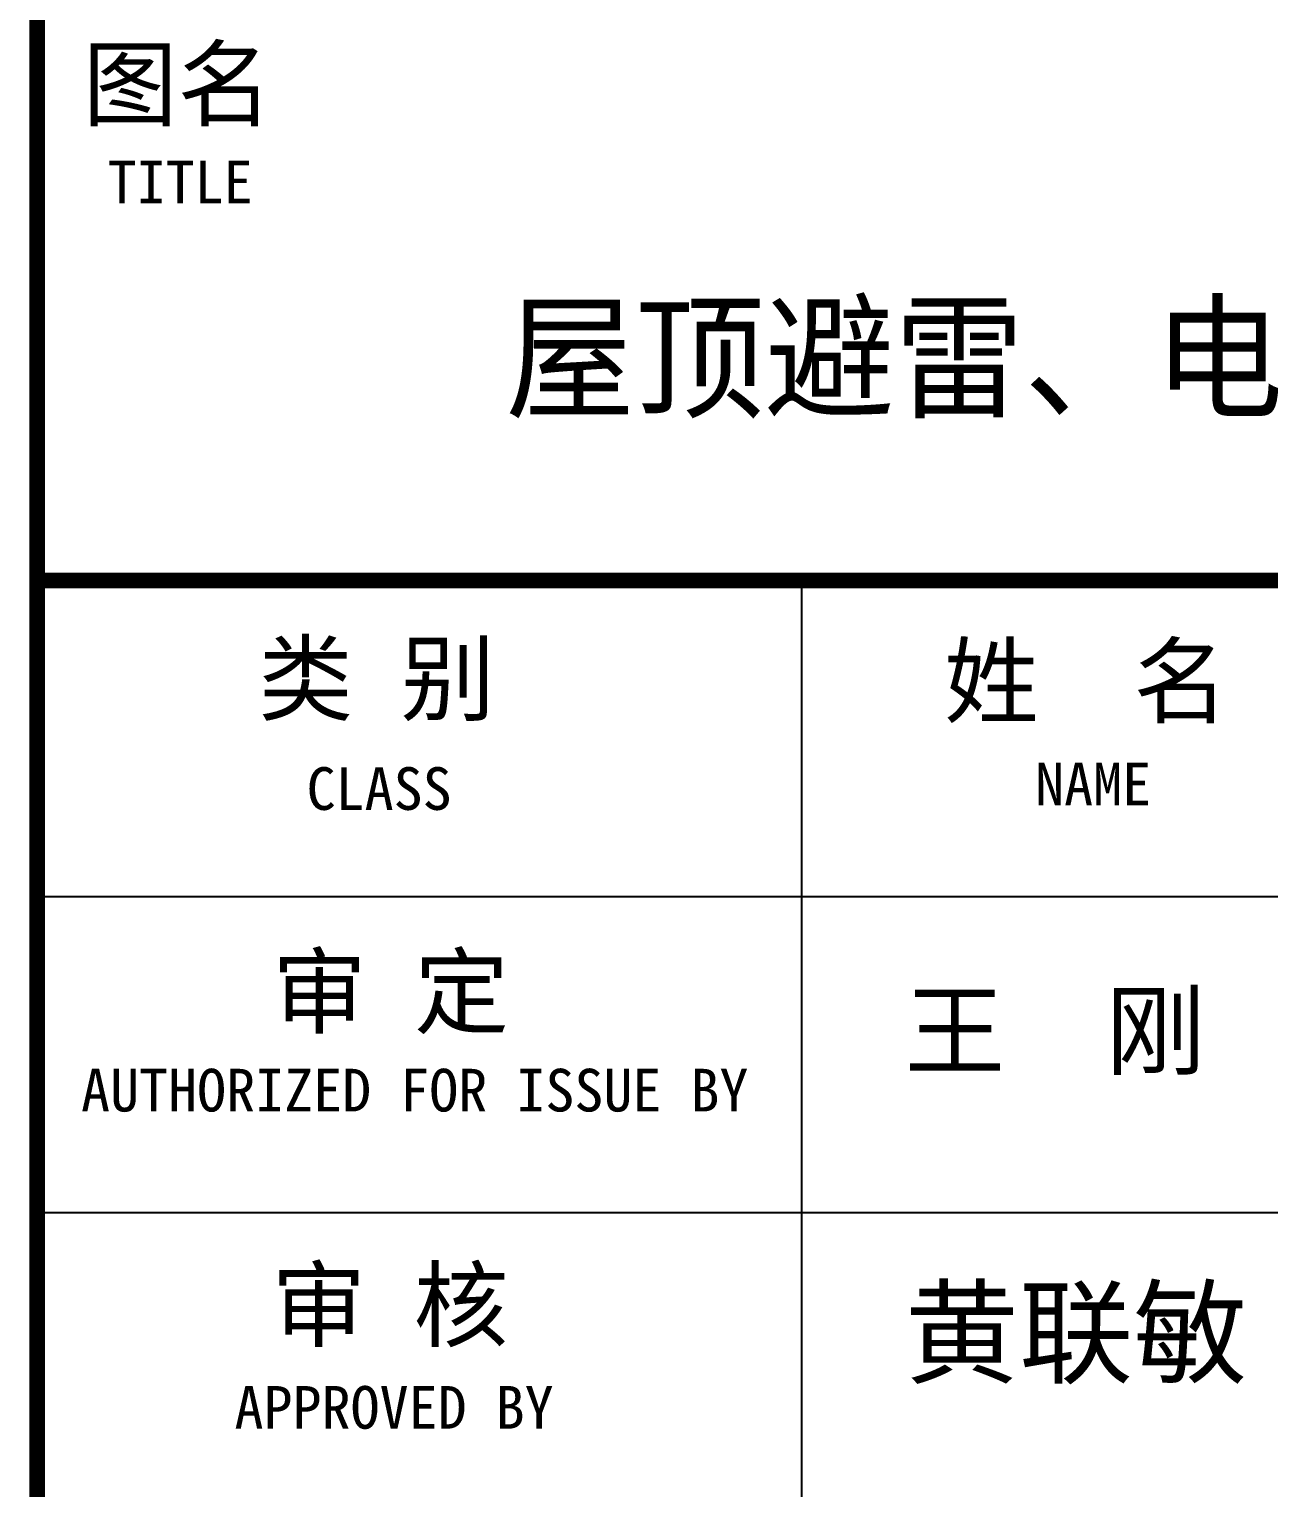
# Model space of a CAD drawing. Extents: x 343352 to 432452, y 769729 to 1078684.
# Drawn here: x 396121 to 399456, y 1006117 to 1010040 of the extents above; entities that cross this region are included whole.
import ezdxf

# ---------------------------------------------------------------- set-up
doc = ezdxf.new("R2010")
doc.units = 0
doc.header["$LTSCALE"] = 1000
doc.header["$MEASUREMENT"] = 0
for name, color, linetype in [('46', 7, 'Continuous'), ('PUB_TEXT', 7, 'Continuous'), ('PUB_TITLE', 4, 'Continuous')]:
    doc.layers.add(name, color=color, linetype=linetype)
doc.styles.add('-黑体', font='msyh.ttf', dxfattribs={"width": 0.8})
doc.styles.add('TQ', font='')
doc.styles.get('TQ').set_extended_font_data('SimSun')

msp = doc.modelspace()

# ---------------------------------------------------------------- linework, layer by layer
at = {"layer": 'PUB_TITLE'}
for p, q in [((398199.5, 1002607.1), (398199.5, 1008557.1)), ((396142.5, 1007707.1), (401752.5, 1007707.1)), ((396142.5, 1006857.1), (401752.5, 1006857.1))]:
    msp.add_line(p, q, dxfattribs=at)
at = {"layer": 'PUB_TITLE', "lineweight": 40, "const_width": 42.5}
for points in [[(396142.5, 1032835.2), (396142.5, 992835.2)], [(396142.5, 1008557.1), (401752.5, 1008557.1)]]:
    msp.add_lwpolyline(points, dxfattribs=at)

# ---------------------------------------------------------------- texts
at = {"layer": '46', "linetype": 'Continuous', "style": '-黑体', "width": 0.95}
msp.add_text('屋顶避雷、电气平面图', height=269.2, dxfattribs=at).set_placement((397402, 1009022.7))
at = {"layer": 'PUB_TEXT', "style": 'TQ'}
msp.add_text('王  刚', height=198, rotation=359.9964, dxfattribs=at).set_placement((398476.4, 1007248.1))
msp.add_text('黄联敏', height=225.35, dxfattribs=at).set_placement((398476.4, 1006421.7))
at = {"layer": 'PUB_TEXT', "attachment_point": 1, "style": 'TQ'}
for s, insert, char_height, width in [('图名', (396265.3, 1009986.2), 187, 1111.8), ('TITLE', (396332.1, 1009686.7), 114.75, 2399.55), ('类 别', (396737.5, 1008387.1), 187, 1111.8), ('姓  名', (398582.2, 1008380.2), 187, 1162.485), ('CLASS', (396867.4, 1008055), 114.75, 2399.55), ('NAME', (398827.2, 1008067.2), 114.75, 2399.55), ('审 定', (396774.6, 1007544.9), 187, 805.34), ('AUTHORIZED FOR ISSUE BY', (396260.7, 1007243.8), 114.75, 2399.55), ('审 核', (396773, 1006702.4), 187, 1427.856), ('APPROVED BY', (396673.5, 1006390.6), 114.75, 2399.55)]:
    msp.add_mtext(s, dxfattribs=dict(at, insert=insert, char_height=char_height, width=width))

doc.saveas('drawing.dxf')
